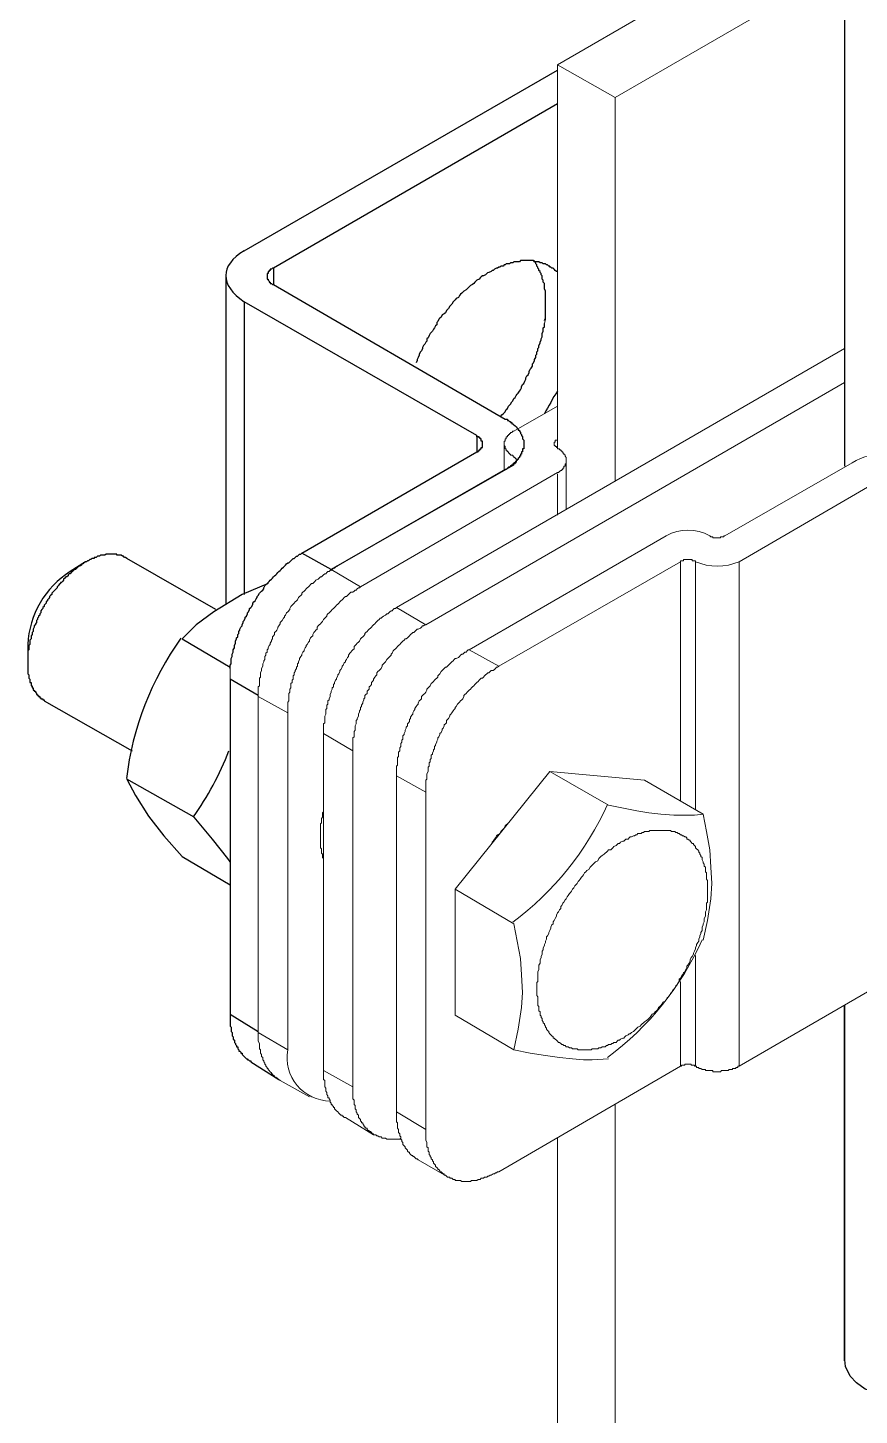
# Model space of a CAD drawing. Header units: millimetres. Extents: x -42533 to 645315, y 3457 to 82611.
# Drawn here: x 607618 to 610856, y 9456 to 14861 of the extents above; entities that cross this region are included whole.
import ezdxf

# ---------------------------------------------------------------- set-up
doc = ezdxf.new("R2010")
doc.units = ezdxf.units.MM
doc.layers.add('PDF _0', color=7, linetype='Continuous')

msp = doc.modelspace()

# ---------------------------------------------------------------- linework, layer by layer
at = {"layer": 'PDF _0', "lineweight": 25}
for points in [[(610799.2, 17486), (610799.2, 13153.2)], [(608461.3, 13991.8), (609681.1, 14694.9)], [(609681.1, 14563.6), (608575.6, 13924), (608571.4, 13924), (608567.2, 13919.8), (608562.9, 13919.8), (608562.9, 13915.6), (608558.7, 13915.6), (608558.7, 13911.3), (608554.5, 13911.3), (608554.5, 13907.1), (608554.5, 13902.9), (608550.2, 13902.9), (608550.2, 13898.6), (608550.2, 13894.4), (608550.2, 13890.1), (608550.2, 13885.9), (608550.2, 13881.7), (608554.5, 13881.7), (608554.5, 13877.4), (608558.7, 13873.2), (608558.7, 13869), (608562.9, 13869), (608562.9, 13864.7), (608567.2, 13864.7), (608571.4, 13860.5), (608575.6, 13860.5), (609477.8, 13335.3), (609482, 13335.3), (609486.2, 13335.3), (609486.2, 13331.1), (609490.5, 13331.1), (609494.7, 13326.8), (609498.9, 13326.8), (609498.9, 13322.6), (609503.2, 13322.6), (609503.2, 13318.4), (609507.4, 13318.4), (609511.6, 13314.1), (609515.9, 13309.9), (609520.1, 13305.7), (609524.4, 13301.4), (609528.6, 13297.2), (609528.6, 13293), (609532.8, 13293), (609532.8, 13288.7), (609537.1, 13284.5), (609537.1, 13280.3), (609541.3, 13276), (609541.3, 13271.8), (609545.5, 13267.5), (609545.5, 13263.3), (609545.5, 13259.1), (609549.8, 13254.8), (609549.8, 13250.6), (609549.8, 13246.4), (609549.8, 13242.1), (609549.8, 13237.9), (609549.8, 13233.7), (609549.8, 13229.4), (609549.8, 13225.2), (609549.8, 13221), (609545.5, 13221), (609545.5, 13216.7), (609545.5, 13212.5), (609545.5, 13208.3), (609541.3, 13208.3), (609541.3, 13204), (609541.3, 13199.8), (609537.1, 13199.8), (609537.1, 13195.5), (609537.1, 13191.3), (609532.8, 13191.3), (609532.8, 13187.1), (609528.6, 13182.8), (609528.6, 13178.6), (609524.4, 13178.6), (609524.4, 13174.4), (609520.1, 13174.4), (609520.1, 13170.1), (609515.9, 13170.1), (609515.9, 13165.9), (609511.6, 13165.9), (609511.6, 13161.7), (609507.4, 13161.7), (609507.4, 13157.4), (609503.2, 13157.4), (609498.9, 13153.2), (609494.7, 13149), (609490.5, 13149), (609486.2, 13144.7), (609482, 13140.5), (609477.8, 13140.5), (608800.1, 12750.8), (608685.8, 12814.4)], [(609681.1, 13911.3), (609676.8, 13911.3), (609672.6, 13915.6), (609668.4, 13919.8), (609664.1, 13924), (609659.9, 13924), (609655.6, 13928.3), (609651.4, 13928.3), (609651.4, 13932.5), (609647.2, 13932.5), (609642.9, 13936.7), (609638.7, 13936.7), (609634.5, 13941), (609630.2, 13941), (609626, 13941), (609621.8, 13945.2), (609617.5, 13945.2), (609613.3, 13945.2), (609609.1, 13949.4), (609604.8, 13949.4), (609600.6, 13949.4), (609596.4, 13949.4), (609592.1, 13949.4), (609587.9, 13953.7), (609583.6, 13953.7), (609579.4, 13953.7), (609575.2, 13953.7), (609570.9, 13953.7), (609566.7, 13953.7), (609562.5, 13953.7), (609558.2, 13953.7), (609554, 13953.7), (609545.5, 13953.7), (609541.3, 13953.7), (609537.1, 13953.7), (609532.8, 13949.4), (609528.6, 13949.4), (609524.4, 13949.4), (609520.1, 13949.4), (609511.6, 13949.4), (609507.4, 13945.2), (609503.2, 13945.2), (609498.9, 13945.2), (609494.7, 13941), (609486.2, 13941), (609482, 13941), (609477.8, 13936.7), (609473.5, 13936.7), (609469.3, 13932.5), (609460.8, 13932.5), (609456.6, 13928.3), (609452.4, 13928.3), (609448.1, 13924), (609443.9, 13924), (609435.4, 13919.8), (609431.2, 13915.6), (609426.9, 13915.6), (609422.7, 13911.3), (609414.2, 13907.1)], [(609630.2, 13720.7), (609634.5, 13729.2), (609634.5, 13733.4), (609634.5, 13741.9), (609634.5, 13746.1), (609634.5, 13754.6), (609634.5, 13758.8), (609634.5, 13767.3), (609634.5, 13771.6), (609634.5, 13780), (609634.5, 13784.3), (609634.5, 13788.5), (609634.5, 13797), (609634.5, 13801.2), (609634.5, 13809.7), (609634.5, 13813.9), (609634.5, 13818.1), (609634.5, 13826.6), (609634.5, 13830.9), (609634.5, 13835.1), (609630.2, 13843.6), (609630.2, 13847.8), (609630.2, 13852), (609630.2, 13856.3), (609630.2, 13864.7), (609626, 13869), (609626, 13873.2), (609626, 13877.4), (609621.8, 13881.7), (609621.8, 13890.1), (609621.8, 13894.4), (609617.5, 13898.6), (609617.5, 13902.9), (609613.3, 13907.1), (609613.3, 13911.3), (609609.1, 13915.6), (609609.1, 13919.8), (609604.8, 13924), (609604.8, 13928.3), (609600.6, 13932.5), (609600.6, 13936.7), (609596.4, 13941), (609596.4, 13945.2), (609592.1, 13949.4), (609592.1, 13953.7)], [(608389.3, 13894.4), (608389.3, 12615.3)], [(608575.6, 13924), (608575.6, 13860.5)], [(609410, 13907.1), (609405.8, 13902.9), (609401.5, 13898.6), (609393.1, 13894.4), (609388.8, 13894.4), (609384.6, 13890.1), (609380.4, 13885.9), (609376.1, 13881.7), (609367.6, 13877.4), (609363.4, 13873.2), (609359.2, 13869), (609354.9, 13864.7), (609350.7, 13860.5), (609342.2, 13856.3), (609338, 13852), (609333.8, 13847.8), (609329.5, 13843.6), (609325.3, 13839.3), (609316.8, 13835.1), (609312.6, 13830.9), (609308.4, 13826.6), (609304.1, 13822.4), (609299.9, 13818.1), (609295.6, 13809.7), (609287.2, 13805.4), (609282.9, 13801.2), (609278.7, 13797), (609274.5, 13792.7), (609270.2, 13784.3), (609266, 13780), (609261.8, 13775.8), (609257.5, 13767.3), (609253.3, 13763.1), (609249.1, 13758.8), (609244.8, 13750.4), (609240.6, 13746.1), (609232.1, 13741.9), (609227.9, 13733.4), (609223.6, 13729.2), (609219.4, 13725), (609215.2, 13716.5), (609210.9, 13712.3), (609210.9, 13703.8), (609206.7, 13699.6), (609202.5, 13691.1), (609198.2, 13686.8), (609194, 13678.4), (609189.8, 13674.1), (609185.5, 13669.9), (609181.3, 13661.4), (609177.1, 13653), (609172.8, 13648.7), (609172.8, 13640.3), (609168.6, 13636), (609164.3, 13627.6), (609160.1, 13623.3), (609155.9, 13614.8), (609155.9, 13610.6), (609151.6, 13602.1), (609147.4, 13597.9), (609143.2, 13589.4), (609143.2, 13585.2), (609138.9, 13576.7), (609134.7, 13568.3), (609134.7, 13564), (609130.5, 13555.6)], [(608406.2, 12365.4), (608406.2, 12373.9), (608406.2, 12378.1), (608410.5, 12382.4), (608410.5, 12386.6), (608410.5, 12395.1), (608410.5, 12399.3), (608410.5, 12403.5), (608414.7, 12412), (608414.7, 12416.2), (608414.7, 12420.5), (608418.9, 12429), (608418.9, 12433.2), (608418.9, 12437.4), (608423.2, 12445.9), (608423.2, 12450.1), (608423.2, 12454.4), (608427.4, 12462.8), (608427.4, 12467.1), (608427.4, 12471.3), (608431.6, 12479.8), (608431.6, 12484), (608435.9, 12488.2), (608435.9, 12496.7), (608440.1, 12501), (608440.1, 12509.4), (608444.3, 12513.7), (608444.3, 12517.9), (608448.6, 12526.4), (608452.8, 12530.6), (608452.8, 12534.8), (608457, 12543.3), (608457, 12547.5), (608461.3, 12551.8), (608465.5, 12560.2), (608465.5, 12564.5), (608469.8, 12568.7), (608474, 12577.2), (608474, 12581.4), (608478.2, 12585.7), (608482.5, 12594.1), (608482.5, 12598.4), (608486.7, 12602.6), (608490.9, 12606.8), (608495.2, 12615.3), (608495.2, 12619.5), (608499.4, 12623.8), (608503.6, 12628), (608507.9, 12636.5), (608512.1, 12640.7), (608512.1, 12645), (608516.3, 12649.2), (608520.6, 12657.7), (608524.8, 12661.9), (608529, 12666.1), (608533.3, 12670.4), (608537.5, 12674.6), (608537.5, 12678.8), (608541.8, 12687.3), (608546, 12691.5), (608550.2, 12695.8), (608554.5, 12700), (608558.7, 12704.2), (608562.9, 12708.5), (608567.2, 12712.7), (608571.4, 12717), (608575.6, 12721.2), (608579.9, 12725.4), (608584.1, 12729.7), (608588.3, 12733.9), (608592.6, 12738.1), (608596.8, 12742.4), (608601, 12746.6), (608605.3, 12750.8), (608609.5, 12755.1), (608613.8, 12759.3), (608618, 12763.5), (608622.2, 12767.8), (608626.5, 12772), (608630.7, 12776.2), (608634.9, 12776.2), (608639.2, 12780.5), (608643.4, 12784.7), (608647.6, 12789), (608651.9, 12793.2), (608656.1, 12793.2), (608660.3, 12797.4), (608664.6, 12801.7), (608668.8, 12801.7), (608673, 12805.9), (608677.3, 12810.1), (608681.5, 12810.1), (608685.8, 12814.4), (609367.6, 13208.3), (609371.9, 13208.3), (609371.9, 13212.5), (609376.1, 13212.5), (609376.1, 13216.7), (609380.4, 13216.7), (609380.4, 13221), (609384.6, 13221), (609384.6, 13225.2), (609388.8, 13225.2), (609388.8, 13229.4), (609388.8, 13233.7), (609388.8, 13237.9), (609388.8, 13242.1), (609388.8, 13246.4), (609388.8, 13250.6), (609384.6, 13250.6), (609384.6, 13254.8), (609384.6, 13259.1), (609380.4, 13259.1), (609380.4, 13263.3), (609376.1, 13263.3), (609376.1, 13267.5), (609371.9, 13267.5), (609367.6, 13267.5), (609367.6, 13271.8), (608461.3, 13792.7), (608461.3, 12653.4)], [(609460.8, 13348), (609465.1, 13352.3), (609469.3, 13356.5), (609473.5, 13360.7), (609477.8, 13365), (609482, 13373.4), (609486.2, 13377.7), (609490.5, 13386.1), (609494.7, 13390.4), (609498.9, 13394.6), (609503.2, 13403.1), (609507.4, 13407.3), (609511.6, 13415.8), (609515.9, 13420), (609520.1, 13428.5), (609524.4, 13432.7), (609528.6, 13437), (609532.8, 13445.4), (609537.1, 13449.7), (609541.3, 13458.1), (609541.3, 13462.4), (609545.5, 13470.8), (609549.8, 13475.1), (609554, 13483.6), (609558.2, 13492), (609558.2, 13496.3), (609562.5, 13504.7), (609566.7, 13509), (609570.9, 13517.4), (609570.9, 13521.7), (609575.2, 13530.1), (609579.4, 13534.4), (609583.6, 13542.8), (609583.6, 13551.3), (609587.9, 13555.6), (609592.1, 13564), (609592.1, 13568.3), (609596.4, 13576.7), (609596.4, 13585.2), (609600.6, 13589.4), (609600.6, 13597.9), (609604.8, 13602.1), (609604.8, 13610.6), (609609.1, 13614.8), (609609.1, 13623.3), (609613.3, 13631.8), (609613.3, 13636), (609617.5, 13644.5), (609617.5, 13648.7), (609621.8, 13657.2), (609621.8, 13661.4), (609621.8, 13669.9), (609626, 13678.4), (609626, 13682.6), (609626, 13691.1), (609630.2, 13695.3), (609630.2, 13703.8), (609630.2, 13708)], [(609367.6, 13271.8), (609367.6, 13208.3)], [(608351.2, 12594.1), (608003.9, 12793.2), (607999.6, 12797.4), (607995.4, 12797.4), (607991.2, 12801.7), (607986.9, 12801.7), (607982.7, 12805.9), (607978.5, 12805.9), (607974.2, 12805.9), (607970, 12805.9), (607965.7, 12805.9), (607965.7, 12810.1), (607961.5, 12810.1), (607957.3, 12810.1), (607953, 12810.1), (607948.8, 12810.1), (607944.6, 12810.1), (607940.3, 12810.1), (607936.1, 12810.1), (607931.9, 12810.1), (607927.6, 12810.1), (607923.4, 12810.1), (607919.2, 12805.9), (607914.9, 12805.9), (607910.7, 12805.9), (607906.5, 12805.9), (607902.2, 12805.9), (607898, 12801.7), (607893.7, 12801.7), (607889.5, 12801.7), (607885.3, 12797.4), (607881, 12797.4), (607876.8, 12797.4), (607876.8, 12793.2), (607872.6, 12793.2), (607868.3, 12793.2), (607864.1, 12789), (607859.9, 12789), (607855.6, 12784.7), (607851.4, 12784.7), (607847.2, 12780.5), (607842.9, 12780.5), (607838.7, 12776.2), (607834.5, 12776.2), (607834.5, 12772), (607830.2, 12772), (607826, 12767.8), (607821.7, 12763.5), (607817.5, 12763.5), (607813.3, 12759.3), (607809, 12755.1), (607804.8, 12750.8), (607800.6, 12750.8), (607796.3, 12746.6), (607792.1, 12742.4), (607787.9, 12738.1), (607783.6, 12733.9), (607779.4, 12733.9), (607775.2, 12729.7), (607775.2, 12725.4), (607770.9, 12721.2), (607766.7, 12721.2), (607762.4, 12717), (607758.2, 12712.7), (607758.2, 12708.5), (607754, 12704.2), (607749.7, 12700), (607745.5, 12700), (607745.5, 12695.8), (607741.3, 12691.5), (607737, 12687.3), (607732.8, 12683.1), (607732.8, 12678.8), (607728.6, 12674.6), (607724.3, 12670.4), (607720.1, 12666.1), (607715.9, 12661.9), (607711.6, 12657.7), (607711.6, 12653.4), (607707.4, 12649.2), (607703.2, 12645), (607703.2, 12640.7), (607698.9, 12636.5), (607694.7, 12632.2), (607694.7, 12628), (607690.4, 12623.8), (607690.4, 12619.5), (607686.2, 12615.3), (607682, 12611.1), (607682, 12606.8), (607677.7, 12602.6), (607677.7, 12598.4), (607673.5, 12594.1), (607669.3, 12589.9), (607669.3, 12581.4), (607665, 12577.2), (607665, 12573), (607660.8, 12568.7), (607660.8, 12564.5), (607656.6, 12560.2), (607656.6, 12556), (607652.3, 12551.8), (607652.3, 12547.5), (607652.3, 12543.3), (607648.1, 12539.1), (607648.1, 12534.8), (607643.9, 12530.6), (607643.9, 12526.4), (607639.6, 12517.9), (607639.6, 12513.7), (607639.6, 12509.4), (607635.4, 12505.2), (607635.4, 12501), (607635.4, 12496.7), (607631.2, 12492.5), (607631.2, 12488.2), (607631.2, 12484), (607631.2, 12479.8), (607626.9, 12475.5), (607626.9, 12471.3), (607626.9, 12462.8), (607626.9, 12458.6), (607622.7, 12454.4), (607622.7, 12450.1), (607622.7, 12445.9), (607622.7, 12441.7), (607622.7, 12437.4), (607618.4, 12433.2), (607618.4, 12429), (607618.4, 12424.7), (607618.4, 12420.5), (607618.4, 12416.2), (607618.4, 12412), (607618.4, 12407.8), (607618.4, 12403.5), (607618.4, 12399.3), (607618.4, 12395.1), (607618.4, 12390.8), (607618.4, 12386.6), (607618.4, 12382.4), (607618.4, 12378.1), (607618.4, 12373.9), (607618.4, 12369.7), (607618.4, 12365.4), (607618.4, 12361.2), (607618.4, 12356.9), (607618.4, 12352.7), (607618.4, 12348.5), (607618.4, 12344.2), (607622.7, 12340), (607622.7, 12335.8), (607622.7, 12331.5), (607622.7, 12327.3), (607626.9, 12323.1), (607626.9, 12318.8), (607626.9, 12314.6), (607626.9, 12310.4), (607631.2, 12310.4), (607631.2, 12306.1), (607631.2, 12301.9), (607631.2, 12297.7), (607635.4, 12297.7), (607635.4, 12293.4), (607635.4, 12289.2), (607639.6, 12289.2), (607639.6, 12284.9), (607639.6, 12280.7), (607643.9, 12280.7), (607643.9, 12276.5), (607648.1, 12276.5), (607648.1, 12272.2), (607652.3, 12268), (607652.3, 12263.8), (607656.6, 12263.8), (607656.6, 12259.5), (607660.8, 12259.5), (607660.8, 12255.3), (607665, 12255.3), (607665, 12251.1), (607669.3, 12251.1), (607669.3, 12246.8), (607673.5, 12246.8), (607677.7, 12246.8), (607677.7, 12242.6), (607682, 12242.6), (607682, 12238.4), (608025, 12043.5)], [(608554.5, 12695.8), (608452.8, 12653.4), (608342.7, 12585.7), (608274.9, 12534.8), (608219.9, 12479.8), (608406.2, 12369.7)], [(608516.3, 12259.5), (608406.2, 12323.1), (608406.2, 11018.6), (608406.2, 11010.1), (608406.2, 11005.9), (608406.2, 11001.6), (608406.2, 10997.4), (608406.2, 10993.2), (608406.2, 10988.9), (608406.2, 10980.5), (608406.2, 10976.2), (608406.2, 10972), (608410.5, 10967.8), (608410.5, 10963.5), (608410.5, 10959.3), (608410.5, 10955), (608410.5, 10950.8), (608414.7, 10946.6), (608414.7, 10942.3), (608414.7, 10938.1), (608414.7, 10933.9), (608418.9, 10929.6), (608418.9, 10925.4), (608418.9, 10921.2), (608423.2, 10916.9), (608423.2, 10912.7), (608423.2, 10908.5), (608427.4, 10904.2), (608427.4, 10900), (608431.6, 10895.8), (608431.6, 10891.5), (608435.9, 10891.5), (608435.9, 10887.3), (608435.9, 10883), (608440.1, 10878.8), (608440.1, 10874.6), (608444.3, 10874.6), (608448.6, 10870.3), (608448.6, 10866.1), (608452.8, 10866.1), (608452.8, 10861.9), (608457, 10857.6), (608461.3, 10853.4), (608465.5, 10849.2), (608469.8, 10844.9), (608474, 10844.9), (608474, 10840.7), (608478.2, 10840.7), (608482.5, 10836.5), (608486.7, 10836.5), (608486.7, 10832.2), (608596.8, 10764.5)], [(608406.2, 11611.5), (608397.8, 11624.2), (608338.5, 11700.5), (608266.5, 11785.2), (608003.9, 11933.4), (608037.7, 11869.9), (608088.6, 11789.4), (608147.9, 11713.2), (608219.9, 11632.7), (608406.2, 11522.6)], [(608406.2, 11018.6), (608516.3, 10950.8)], [(611443, 9913.2), (611438.7, 9870.8), (611426, 9824.2), (611396.4, 9777.6), (611362.5, 9731), (611320.1, 9684.4), (611269.3, 9646.3), (611210, 9608.2), (611150.7, 9582.8), (611091.4, 9561.6), (611032.1, 9544.7), (610972.8, 9540.4), (610922, 9544.7), (610879.7, 9557.4), (610845.8, 9582.8), (610820.4, 9608.2), (610803.4, 9646.3), (610799.2, 9684.4)]]:
    msp.add_lwpolyline(points, dxfattribs=at)
at = {"layer": 'PDF _0', "lineweight": 20}
for points in [[(610799.2, 15364), (609681.1, 14716), (609905.5, 14589)], [(609905.5, 13093.9), (609905.5, 14589), (610799.2, 15105.7)], [(609681.1, 14716), (609681.1, 13225.2), (609681.1, 13254.8), (609676.8, 13254.8), (609672.6, 13254.8), (609672.6, 13250.6), (609672.6, 13246.4), (609668.4, 13246.4), (609668.4, 13242.1), (609668.4, 13237.9), (609668.4, 13233.7), (609672.6, 13233.7), (609672.6, 13229.4), (609676.8, 13229.4), (609676.8, 13225.2), (609681.1, 13225.2), (609681.1, 13221), (609685.3, 13221), (609689.5, 13221), (609689.5, 13216.7), (609693.8, 13216.7), (609693.8, 13212.5), (609698, 13212.5), (609698, 13208.3), (609702.2, 13208.3), (609702.2, 13204), (609706.5, 13204), (609706.5, 13199.8), (609710.7, 13195.5), (609710.7, 13191.3), (609714.9, 13187.1), (609714.9, 13182.8), (609714.9, 13178.6), (609714.9, 13174.4), (609714.9, 13170.1), (609714.9, 13165.9), (609714.9, 13161.7), (609710.7, 13161.7), (609710.7, 13157.4), (609710.7, 13153.2), (609706.5, 13153.2), (609706.5, 13149), (609706.5, 13144.7), (609702.2, 13144.7), (609702.2, 13140.5), (609698, 13140.5), (609698, 13136.3), (609693.8, 13136.3), (609689.5, 13132), (609685.3, 13127.8), (609681.1, 13127.8), (608914.5, 12683.1), (608910.2, 12678.8), (608906, 12678.8), (608901.8, 12674.6), (608897.5, 12670.4), (608893.3, 12670.4), (608889.1, 12666.1), (608884.8, 12661.9), (608876.3, 12661.9), (608872.1, 12657.7), (608867.9, 12653.4), (608863.6, 12649.2), (608859.4, 12645), (608855.2, 12645), (608850.9, 12640.7), (608846.7, 12636.5), (608842.5, 12632.2), (608838.2, 12628), (608834, 12623.8), (608829.8, 12619.5), (608825.5, 12615.3), (608821.3, 12611.1), (608817.1, 12606.8), (608812.8, 12602.6), (608808.6, 12598.4), (608804.3, 12594.1), (608800.1, 12589.9), (608795.9, 12585.7), (608791.6, 12581.4), (608787.4, 12577.2), (608783.2, 12573), (608783.2, 12568.7), (608778.9, 12564.5), (608774.7, 12560.2), (608770.5, 12556), (608766.2, 12547.5), (608762, 12543.3), (608757.8, 12539.1), (608753.5, 12534.8), (608749.3, 12530.6), (608745.1, 12526.4), (608745.1, 12517.9), (608740.8, 12513.7), (608736.6, 12509.4), (608732.3, 12505.2), (608728.1, 12496.7), (608728.1, 12492.5), (608723.9, 12488.2), (608719.6, 12484), (608715.4, 12475.5), (608715.4, 12471.3), (608711.2, 12467.1), (608706.9, 12458.6), (608702.7, 12454.4), (608702.7, 12450.1), (608698.5, 12445.9), (608694.2, 12437.4), (608694.2, 12433.2), (608690, 12429), (608685.8, 12420.5), (608685.8, 12416.2), (608681.5, 12412), (608677.3, 12403.5), (608677.3, 12399.3), (608673, 12390.8), (608673, 12386.6), (608668.8, 12382.4), (608668.8, 12373.9), (608664.6, 12369.7), (608664.6, 12365.4), (608660.3, 12356.9), (608660.3, 12352.7), (608656.1, 12348.5), (608656.1, 12340), (608651.9, 12335.8), (608651.9, 12331.5), (608651.9, 12323.1), (608647.6, 12318.8), (608647.6, 12310.4), (608643.4, 12306.1), (608643.4, 12301.9), (608643.4, 12293.4), (608643.4, 12289.2), (608639.2, 12284.9), (608639.2, 12276.5), (608639.2, 12272.2), (608634.9, 12268), (608634.9, 12259.5), (608634.9, 12255.3), (608634.9, 12251.1), (608634.9, 12246.8), (608634.9, 12238.4), (608630.7, 12234.1), (608630.7, 12229.9), (608630.7, 12221.4), (608630.7, 12217.2), (608630.7, 12212.9), (608630.7, 12208.7), (608630.7, 12200.2), (608630.7, 12196), (608630.7, 12191.8), (608630.7, 10878.8), (608516.3, 10946.6)], [(609410, 13907.1), (609414.2, 13907.1)], [(609630.2, 13708), (609634.5, 13725)], [(610799.2, 13610.6), (609054.2, 12602.6), (609050, 12598.4), (609045.8, 12598.4), (609041.5, 12594.1), (609037.3, 12589.9), (609033.1, 12589.9), (609028.8, 12585.7), (609024.6, 12581.4), (609020.3, 12577.2), (609016.1, 12577.2), (609011.9, 12573), (609003.4, 12568.7), (608999.2, 12564.5), (608994.9, 12560.2), (608990.7, 12560.2), (608986.5, 12556), (608982.2, 12551.8), (608978, 12547.5), (608973.8, 12543.3), (608969.5, 12539.1), (608965.3, 12534.8), (608961.1, 12530.6), (608956.8, 12526.4), (608952.6, 12522.1), (608948.3, 12517.9), (608944.1, 12513.7), (608939.9, 12509.4), (608935.6, 12505.2), (608931.4, 12501), (608931.4, 12496.7), (608927.2, 12492.5), (608922.9, 12488.2), (608918.7, 12484), (608914.5, 12479.8), (608910.2, 12471.3), (608906, 12467.1), (608901.8, 12462.8), (608897.5, 12458.6), (608893.3, 12454.4), (608889.1, 12450.1), (608889.1, 12441.7), (608884.8, 12437.4), (608880.6, 12433.2), (608876.3, 12429), (608872.1, 12424.7), (608867.9, 12416.2), (608867.9, 12412), (608863.6, 12407.8), (608859.4, 12399.3), (608855.2, 12395.1), (608855.2, 12390.8), (608850.9, 12386.6), (608846.7, 12378.1), (608842.5, 12373.9), (608842.5, 12369.7), (608838.2, 12361.2), (608834, 12356.9), (608834, 12352.7), (608829.8, 12344.2), (608825.5, 12340), (608825.5, 12335.8), (608821.3, 12327.3), (608821.3, 12323.1), (608817.1, 12318.8), (608812.8, 12310.4), (608812.8, 12306.1), (608808.6, 12301.9), (608808.6, 12293.4), (608804.3, 12289.2), (608804.3, 12284.9), (608800.1, 12276.5), (608800.1, 12272.2), (608795.9, 12263.8), (608795.9, 12259.5), (608795.9, 12255.3), (608791.6, 12246.8), (608791.6, 12242.6), (608787.4, 12238.4), (608787.4, 12229.9), (608787.4, 12225.7), (608783.2, 12221.4), (608783.2, 12212.9), (608783.2, 12208.7), (608778.9, 12204.5), (608778.9, 12196), (608778.9, 12191.8), (608778.9, 12187.5), (608774.7, 12179.1), (608774.7, 12174.8), (608774.7, 12170.6), (608774.7, 12162.1), (608774.7, 12157.9), (608774.7, 12153.7), (608770.5, 12149.4), (608770.5, 12140.9), (608770.5, 12136.7), (608770.5, 12132.5), (608770.5, 12128.2), (608770.5, 12119.8), (608770.5, 12115.5), (608770.5, 12111.3), (608770.5, 10798.3)], [(610799.2, 13479.3), (609168.6, 12534.8), (609164.3, 12534.8), (609160.1, 12530.6), (609155.9, 12530.6), (609151.6, 12526.4), (609147.4, 12522.1), (609138.9, 12517.9), (609134.7, 12517.9), (609130.5, 12513.7), (609126.2, 12509.4), (609122, 12505.2), (609117.8, 12505.2), (609113.5, 12501), (609109.3, 12496.7), (609105.1, 12492.5), (609100.8, 12488.2), (609096.6, 12484), (609092.3, 12479.8), (609088.1, 12479.8), (609083.9, 12475.5), (609079.6, 12471.3), (609075.4, 12467.1), (609071.2, 12462.8), (609066.9, 12458.6), (609062.7, 12454.4), (609058.5, 12450.1), (609054.2, 12445.9), (609050, 12441.7), (609045.8, 12437.4), (609041.5, 12433.2), (609037.3, 12424.7), (609033.1, 12420.5), (609033.1, 12416.2), (609028.8, 12412), (609024.6, 12407.8), (609020.3, 12403.5), (609016.1, 12399.3), (609011.9, 12390.8), (609007.6, 12386.6), (609003.4, 12382.4), (608999.2, 12378.1), (608999.2, 12373.9), (608994.9, 12365.4), (608990.7, 12361.2), (608986.5, 12356.9), (608982.2, 12352.7), (608978, 12348.5), (608978, 12340), (608973.8, 12335.8), (608969.5, 12331.5), (608965.3, 12323.1), (608965.3, 12318.8), (608961.1, 12314.6), (608956.8, 12310.4), (608956.8, 12301.9), (608952.6, 12297.7), (608948.3, 12293.4), (608948.3, 12284.9), (608944.1, 12280.7), (608939.9, 12276.5), (608939.9, 12268), (608935.6, 12263.8), (608931.4, 12259.5), (608931.4, 12251.1), (608927.2, 12246.8), (608927.2, 12242.6), (608922.9, 12234.1), (608922.9, 12229.9), (608918.7, 12221.4), (608918.7, 12217.2), (608914.5, 12212.9), (608914.5, 12204.5), (608910.2, 12200.2), (608910.2, 12196), (608906, 12187.5), (608906, 12183.3), (608906, 12179.1), (608901.8, 12170.6), (608901.8, 12166.4), (608897.5, 12162.1), (608897.5, 12153.7), (608897.5, 12149.4), (608893.3, 12140.9), (608893.3, 12136.7), (608893.3, 12132.5), (608893.3, 12124), (608889.1, 12119.8), (608889.1, 12115.5), (608889.1, 12111.3), (608889.1, 12102.8), (608889.1, 12098.6), (608884.8, 12094.4), (608884.8, 12085.9), (608884.8, 12081.7), (608884.8, 12077.4), (608884.8, 12073.2), (608884.8, 12064.7), (608884.8, 12060.5), (608884.8, 12056.2), (608884.8, 12052), (608884.8, 12043.5), (608884.8, 10734.8), (608884.8, 10730.6), (608884.8, 10722.1), (608884.8, 10717.9), (608884.8, 10713.6), (608884.8, 10709.4), (608884.8, 10705.2), (608884.8, 10700.9), (608884.8, 10692.5), (608884.8, 10688.2), (608889.1, 10684), (608889.1, 10679.8), (608889.1, 10675.5), (608889.1, 10671.3), (608889.1, 10667), (608893.3, 10662.8), (608893.3, 10658.6), (608893.3, 10654.3), (608893.3, 10650.1), (608897.5, 10645.9), (608897.5, 10641.6), (608897.5, 10637.4), (608901.8, 10633.2), (608901.8, 10628.9), (608906, 10624.7), (608906, 10620.5), (608906, 10616.2), (608910.2, 10612), (608914.5, 10607.8), (608914.5, 10603.5), (608918.7, 10599.3), (608918.7, 10595), (608922.9, 10595), (608922.9, 10590.8), (608927.2, 10586.6), (608927.2, 10582.3), (608931.4, 10582.3), (608931.4, 10578.1), (608935.6, 10573.9), (608939.9, 10573.9), (608939.9, 10569.6), (608944.1, 10565.4), (608948.3, 10565.4), (608948.3, 10561.2), (608952.6, 10561.2), (608956.8, 10556.9), (608961.1, 10552.7), (608965.3, 10552.7), (608965.3, 10548.5), (608969.5, 10548.5), (608973.8, 10548.5), (608978, 10544.2), (608982.2, 10544.2), (608986.5, 10540), (608990.7, 10540), (608994.9, 10540), (608999.2, 10535.7), (609003.4, 10535.7), (609007.6, 10535.7), (609011.9, 10535.7), (609016.1, 10531.5), (609020.3, 10531.5), (609024.6, 10531.5), (609028.8, 10531.5), (609033.1, 10531.5), (609037.3, 10531.5), (609041.5, 10531.5), (609045.8, 10531.5), (609050, 10531.5), (609054.2, 10531.5), (609058.5, 10531.5), (609062.7, 10531.5), (609066.9, 10531.5), (609071.2, 10535.7)], [(608800.1, 12750.8), (609511.6, 13157.4), (609511.6, 13161.7), (609515.9, 13161.7), (609515.9, 13165.9), (609520.1, 13165.9), (609520.1, 13170.1), (609520.1, 13174.4), (609520.1, 13178.6), (609520.1, 13182.8), (609515.9, 13182.8), (609515.9, 13187.1), (609511.6, 13187.1), (609511.6, 13191.3), (609507.4, 13191.3), (609507.4, 13195.5), (609503.2, 13195.5), (609498.9, 13195.5), (609498.9, 13199.8), (609494.7, 13199.8), (609494.7, 13204), (609490.5, 13204), (609490.5, 13208.3), (609486.2, 13208.3), (609486.2, 13212.5), (609482, 13212.5), (609482, 13216.7), (609482, 13221), (609477.8, 13221), (609477.8, 13225.2), (609477.8, 13229.4), (609473.5, 13233.7), (609473.5, 13237.9), (609473.5, 13242.1), (609473.5, 13246.4), (609473.5, 13250.6), (609477.8, 13250.6), (609477.8, 13254.8), (609477.8, 13259.1), (609482, 13259.1), (609482, 13263.3), (609482, 13267.5), (609486.2, 13267.5), (609486.2, 13271.8), (609490.5, 13271.8), (609490.5, 13276), (609494.7, 13276), (609494.7, 13280.3), (609498.9, 13280.3), (609498.9, 13284.5), (609503.2, 13284.5), (609507.4, 13288.7), (609511.6, 13288.7), (609681.1, 13386.1)], [(609473.5, 13237.9), (609473.5, 13140.5)], [(609714.9, 13178.6), (609714.9, 12983.8)], [(609681.1, 13123.5), (609681.1, 12962.6)], [(610913.5, 13085.4), (610388.4, 12780.5), (610388.4, 10815.3), (610913.5, 11120.2)], [(608804.3, 12750.8), (608808.6, 12755.1), (608812.8, 12755.1), (608817.1, 12759.3), (608821.3, 12763.5), (608825.5, 12763.5), (608821.3, 12763.5), (608817.1, 12759.3), (608812.8, 12755.1), (608808.6, 12755.1), (608804.3, 12750.8), (608800.1, 12746.6)], [(609452.4, 12373.9), (610159.7, 12780.5), (610159.7, 11848.7)], [(610159.7, 12780.5), (610159.7, 12784.7), (610163.9, 12784.7), (610168.1, 12784.7), (610172.4, 12784.7), (610172.4, 12789), (610176.6, 12789), (610180.8, 12789), (610185.1, 12789), (610189.3, 12789), (610193.5, 12789), (610197.8, 12789), (610202, 12789), (610206.2, 12789), (610206.2, 12784.7), (610210.5, 12784.7), (610214.7, 12784.7), (610219, 12784.7), (610219, 12780.5), (610219, 11814.8)], [(608914.5, 12683.1), (608800.1, 12750.8), (608795.9, 12746.6), (608791.6, 12742.4), (608787.4, 12742.4), (608783.2, 12738.1), (608778.9, 12733.9), (608774.7, 12733.9), (608770.5, 12729.7), (608766.2, 12725.4), (608762, 12721.2), (608757.8, 12721.2), (608753.5, 12717), (608749.3, 12712.7), (608740.8, 12708.5), (608736.6, 12704.2), (608732.3, 12700), (608728.1, 12695.8), (608723.9, 12695.8), (608719.6, 12691.5), (608715.4, 12687.3), (608711.2, 12683.1), (608706.9, 12678.8), (608702.7, 12674.6), (608698.5, 12670.4), (608694.2, 12666.1), (608690, 12661.9), (608685.8, 12657.7), (608685.8, 12653.4), (608681.5, 12649.2), (608677.3, 12645), (608673, 12640.7), (608668.8, 12632.2), (608664.6, 12628), (608660.3, 12623.8), (608656.1, 12619.5), (608651.9, 12615.3), (608647.6, 12611.1), (608643.4, 12606.8), (608639.2, 12598.4), (608639.2, 12594.1), (608630.7, 12585.7), (608626.5, 12581.4), (608622.2, 12573), (608618, 12568.7), (608618, 12564.5), (608613.8, 12560.2), (608609.5, 12551.8), (608605.3, 12547.5), (608601, 12543.3), (608601, 12539.1), (608596.8, 12530.6), (608592.6, 12526.4), (608592.6, 12522.1), (608588.3, 12513.7), (608584.1, 12509.4), (608579.9, 12505.2), (608579.9, 12496.7), (608575.6, 12492.5), (608571.4, 12488.2), (608571.4, 12479.8), (608567.2, 12475.5), (608567.2, 12471.3), (608562.9, 12462.8), (608562.9, 12458.6), (608558.7, 12454.4), (608554.5, 12445.9), (608554.5, 12441.7), (608550.2, 12437.4), (608550.2, 12429), (608546, 12424.7), (608546, 12416.2), (608541.8, 12412), (608541.8, 12407.8), (608541.8, 12399.3), (608537.5, 12395.1), (608537.5, 12390.8), (608533.3, 12382.4), (608533.3, 12378.1), (608533.3, 12373.9), (608529, 12365.4), (608529, 12361.2), (608529, 12356.9), (608524.8, 12348.5), (608524.8, 12344.2), (608524.8, 12340), (608524.8, 12331.5), (608520.6, 12327.3), (608520.6, 12323.1), (608520.6, 12314.6), (608520.6, 12310.4), (608520.6, 12306.1), (608520.6, 12297.7), (608516.3, 12293.4), (608516.3, 12289.2), (608516.3, 12284.9), (608516.3, 12276.5), (608516.3, 12272.2), (608516.3, 12268), (608516.3, 12263.8), (608516.3, 12255.3), (608516.3, 10946.6), (608516.3, 10942.3), (608516.3, 10933.9), (608516.3, 10929.6), (608516.3, 10925.4), (608516.3, 10921.2), (608516.3, 10916.9), (608516.3, 10912.7), (608520.6, 10904.2), (608520.6, 10900), (608520.6, 10895.8), (608520.6, 10891.5), (608520.6, 10887.3), (608520.6, 10883), (608524.8, 10878.8), (608524.8, 10874.6), (608524.8, 10870.3), (608524.8, 10866.1), (608529, 10861.9), (608529, 10857.6), (608529, 10853.4), (608533.3, 10849.2), (608533.3, 10844.9), (608533.3, 10840.7), (608537.5, 10836.5), (608537.5, 10832.2), (608541.8, 10828), (608541.8, 10823.8), (608546, 10819.5), (608546, 10815.3), (608550.2, 10811), (608550.2, 10806.8), (608554.5, 10806.8), (608554.5, 10802.6), (608558.7, 10798.3), (608562.9, 10794.1), (608567.2, 10789.9), (608567.2, 10785.6), (608571.4, 10785.6), (608571.4, 10781.4), (608575.6, 10781.4), (608579.9, 10777.2), (608579.9, 10772.9), (608584.1, 10772.9), (608588.3, 10768.7), (608592.6, 10768.7), (608592.6, 10764.5), (608596.8, 10764.5), (608601, 10760.2), (608715.4, 10696.7)], [(609054.2, 12602.6), (609168.6, 12534.8)], [(609338, 12437.4), (609333.8, 12437.4), (609329.5, 12433.2), (609325.3, 12429), (609321.1, 12429), (609316.8, 12424.7), (609312.6, 12420.5), (609308.4, 12420.5), (609304.1, 12416.2), (609299.9, 12412), (609295.6, 12407.8), (609287.2, 12403.5), (609282.9, 12403.5), (609278.7, 12399.3), (609274.5, 12395.1), (609270.2, 12390.8), (609266, 12386.6), (609261.8, 12382.4), (609257.5, 12378.1), (609253.3, 12373.9), (609249.1, 12369.7), (609244.8, 12369.7), (609240.6, 12365.4), (609236.4, 12361.2), (609232.1, 12356.9), (609227.9, 12352.7), (609223.6, 12344.2), (609219.4, 12340), (609215.2, 12335.8), (609215.2, 12331.5), (609210.9, 12327.3), (609206.7, 12323.1), (609202.5, 12318.8), (609198.2, 12314.6), (609194, 12310.4), (609189.8, 12306.1), (609185.5, 12297.7), (609181.3, 12293.4), (609177.1, 12289.2), (609172.8, 12284.9), (609172.8, 12280.7), (609168.6, 12272.2), (609164.3, 12268), (609160.1, 12263.8), (609155.9, 12259.5), (609151.6, 12255.3), (609151.6, 12246.8), (609147.4, 12242.6), (609143.2, 12238.4), (609138.9, 12229.9), (609138.9, 12225.7), (609134.7, 12221.4), (609130.5, 12217.2), (609126.2, 12208.7), (609126.2, 12204.5), (609122, 12200.2), (609117.8, 12191.8), (609117.8, 12187.5), (609113.5, 12183.3), (609109.3, 12174.8), (609109.3, 12170.6), (609105.1, 12166.4), (609105.1, 12157.9), (609100.8, 12153.7), (609096.6, 12149.4), (609096.6, 12140.9), (609092.3, 12136.7), (609092.3, 12132.5), (609088.1, 12124), (609088.1, 12119.8), (609083.9, 12111.3), (609083.9, 12107.1), (609079.6, 12102.8), (609079.6, 12094.4), (609079.6, 12090.1), (609075.4, 12085.9), (609075.4, 12077.4), (609071.2, 12073.2), (609071.2, 12068.9), (609071.2, 12060.5), (609066.9, 12056.2), (609066.9, 12052), (609066.9, 12043.5), (609062.7, 12039.3), (609062.7, 12035.1), (609062.7, 12026.6), (609062.7, 12022.4), (609058.5, 12018.1), (609058.5, 12009.7), (609058.5, 12005.4), (609058.5, 12001.2), (609058.5, 11992.7), (609058.5, 11988.5), (609054.2, 11984.2), (609054.2, 11980), (609054.2, 11971.5), (609054.2, 11967.3), (609054.2, 11963.1), (609054.2, 11958.8), (609054.2, 11950.4), (609054.2, 11946.1), (609054.2, 10637.4)], [(608406.2, 12323.1), (608406.2, 12365.4)], [(608630.7, 12191.8), (608516.3, 12255.3)], [(608884.8, 12043.5), (608770.5, 12111.3)], [(609168.6, 11882.6), (609054.2, 11946.1)], [(610248.6, 11797.9), (610019.9, 11929.2), (609651.4, 11963.1), (609282.9, 11505.6), (609282.9, 11014.3), (609511.6, 10878.8)], [(610248.6, 11306.6), (610265.5, 11382.8), (610278.2, 11467.5), (610282.5, 11526.8), (610278.2, 11590.4), (610274, 11658.1), (610261.3, 11730.1), (610248.6, 11797.9), (610214.7, 11793.6), (610176.6, 11793.6), (610134.2, 11793.6), (610083.4, 11797.9), (610036.8, 11802.1), (609990.2, 11810.6), (609880.1, 11831.8), (609651.4, 11963.1)], [(608770.5, 11810.6), (608770.5, 11806.4), (608766.2, 11802.1), (608766.2, 11797.9), (608766.2, 11793.6), (608766.2, 11785.2), (608762, 11780.9), (608762, 11776.7), (608762, 11772.5), (608762, 11768.2), (608762, 11764), (608757.8, 11759.8), (608757.8, 11755.5), (608757.8, 11751.3), (608757.8, 11742.8), (608757.8, 11738.6), (608757.8, 11734.4), (608757.8, 11730.1), (608757.8, 11725.9), (608757.8, 11721.6), (608757.8, 11717.4), (608757.8, 11713.2), (608757.8, 11708.9), (608757.8, 11704.7), (608757.8, 11700.5), (608757.8, 11696.2), (608757.8, 11692), (608757.8, 11687.8), (608757.8, 11683.5), (608757.8, 11679.3), (608757.8, 11675.1), (608757.8, 11670.8), (608757.8, 11666.6), (608762, 11662.4), (608762, 11658.1), (608762, 11653.9), (608762, 11649.6), (608762, 11645.4), (608766.2, 11641.2), (608766.2, 11636.9), (608766.2, 11632.7), (608766.2, 11628.5), (608770.5, 11624.2)], [(609486.2, 11759.8), (609482, 11755.5), (609477.8, 11751.3), (609473.5, 11742.8), (609469.3, 11738.6), (609465.1, 11734.4), (609460.8, 11730.1), (609456.6, 11721.6), (609448.1, 11717.4), (609443.9, 11713.2), (609439.6, 11704.7), (609435.4, 11700.5), (609431.2, 11692), (609426.9, 11687.8), (609426.9, 11683.5)], [(609282.9, 11505.6), (609511.6, 11370.1), (609524.4, 11302.3), (609537.1, 11234.6), (609541.3, 11171.1), (609545.5, 11103.3), (609541.3, 11044), (609528.6, 10959.3), (609511.6, 10878.8), (609575.2, 10866.1), (609634.5, 10857.6), (609689.5, 10849.2), (609740.4, 10844.9), (609782.7, 10840.7), (609816.6, 10840.7), (609880.1, 10844.9)], [(610219, 11247.3), (610219, 10815.3)], [(610159.7, 11145.6), (610159.7, 10815.3)], [(608884.8, 10734.8), (608770.5, 10798.3), (608770.5, 10794.1), (608770.5, 10789.9), (608770.5, 10785.6), (608770.5, 10777.2), (608770.5, 10772.9), (608770.5, 10768.7), (608770.5, 10764.5), (608774.7, 10760.2), (608774.7, 10756), (608774.7, 10751.8), (608774.7, 10747.5), (608774.7, 10739), (608774.7, 10734.8), (608778.9, 10730.6), (608778.9, 10726.3), (608778.9, 10722.1), (608778.9, 10717.9), (608783.2, 10713.6), (608783.2, 10709.4), (608783.2, 10705.2), (608787.4, 10700.9), (608787.4, 10696.7), (608787.4, 10692.5), (608791.6, 10692.5), (608791.6, 10688.2), (608795.9, 10684), (608795.9, 10679.8), (608795.9, 10675.5), (608800.1, 10671.3), (608800.1, 10667), (608804.3, 10667), (608804.3, 10662.8), (608808.6, 10658.6), (608808.6, 10654.3), (608812.8, 10654.3), (608812.8, 10650.1), (608817.1, 10645.9), (608821.3, 10641.6), (608825.5, 10637.4), (608829.8, 10633.2), (608834, 10628.9), (608838.2, 10624.7), (608842.5, 10624.7), (608842.5, 10620.5), (608846.7, 10620.5), (608850.9, 10616.2), (608855.2, 10616.2), (608965.3, 10548.5)], [(608774.7, 10743.3), (608774.7, 10743.3)], [(609905.5, 8989.8), (609905.5, 10667)], [(609168.6, 10569.6), (609054.2, 10637.4), (609054.2, 10628.9), (609054.2, 10624.7), (609054.2, 10620.5), (609054.2, 10616.2), (609054.2, 10612), (609054.2, 10603.5), (609054.2, 10599.3), (609058.5, 10595), (609058.5, 10590.8), (609058.5, 10586.6), (609058.5, 10582.3), (609058.5, 10578.1), (609058.5, 10573.9), (609062.7, 10569.6), (609062.7, 10565.4), (609062.7, 10561.2), (609062.7, 10556.9), (609066.9, 10552.7), (609066.9, 10548.5), (609066.9, 10544.2), (609071.2, 10540), (609071.2, 10535.7), (609071.2, 10531.5), (609075.4, 10527.3), (609075.4, 10523), (609079.6, 10518.8), (609079.6, 10514.6), (609079.6, 10510.3), (609083.9, 10506.1), (609088.1, 10501.9), (609088.1, 10497.6), (609092.3, 10493.4), (609096.6, 10489.2), (609096.6, 10484.9), (609100.8, 10480.7), (609105.1, 10480.7), (609105.1, 10476.5), (609109.3, 10472.2), (609113.5, 10468), (609117.8, 10468), (609117.8, 10463.7), (609122, 10463.7), (609126.2, 10459.5), (609130.5, 10455.3), (609134.7, 10455.3), (609138.9, 10451), (609249.1, 10387.5)], [(609681.1, 6427.5), (609681.1, 9121.1), (609681.1, 10535.7)]]:
    msp.add_lwpolyline(points, dxfattribs=at)
msp.add_lwpolyline([(610968.6, 13195.5, 0.19359), (610828.8, 13165.9), (610333.3, 12882.1), (610329.1, 12882.1), (610329.1, 12877.9), (610324.8, 12877.9), (610320.6, 12877.9), (610316.4, 12877.9), (610316.4, 12873.7), (610312.1, 12873.7), (610307.9, 12873.7), (610303.7, 12873.7), (610299.4, 12873.7), (610295.2, 12873.7), (610291, 12873.7), (610286.7, 12873.7), (610286.7, 12877.9), (610282.5, 12877.9), (610278.2, 12877.9), (610274, 12882.1, 0.25059), (610104.6, 12882.1), (609338, 12437.4), (609452.4, 12373.9), (609448.1, 12369.7), (609443.9, 12369.7), (609439.6, 12365.4), (609435.4, 12361.2), (609431.2, 12356.9), (609422.7, 12356.9), (609418.5, 12352.7), (609414.2, 12348.5), (609410, 12348.5), (609405.8, 12344.2), (609401.5, 12340), (609397.3, 12335.8), (609393.1, 12331.5), (609388.8, 12327.3), (609384.6, 12327.3), (609380.4, 12323.1), (609376.1, 12318.8), (609371.9, 12314.6), (609367.6, 12310.4), (609363.4, 12306.1), (609359.2, 12301.9), (609354.9, 12297.7), (609350.7, 12293.4), (609346.5, 12289.2), (609342.2, 12284.9), (609338, 12280.7), (609333.8, 12276.5), (609329.5, 12272.2), (609325.3, 12268), (609321.1, 12263.8), (609316.8, 12259.5), (609316.8, 12255.3), (609312.6, 12246.8), (609308.4, 12242.6), (609304.1, 12238.4), (609299.9, 12234.1), (609295.6, 12229.9), (609291.4, 12225.7), (609287.2, 12217.2), (609282.9, 12212.9), (609282.9, 12208.7), (609278.7, 12204.5), (609274.5, 12200.2), (609270.2, 12191.8), (609266, 12187.5), (609261.8, 12183.3), (609261.8, 12179.1), (609257.5, 12170.6), (609253.3, 12166.4), (609249.1, 12162.1), (609249.1, 12153.7), (609244.8, 12149.4), (609240.6, 12145.2), (609240.6, 12140.9), (609236.4, 12132.5), (609232.1, 12128.2), (609232.1, 12124), (609227.9, 12115.5), (609223.6, 12111.3), (609223.6, 12107.1), (609219.4, 12098.6), (609215.2, 12094.4), (609215.2, 12090.1), (609210.9, 12081.7), (609210.9, 12077.4), (609206.7, 12068.9), (609206.7, 12064.7), (609202.5, 12060.5), (609202.5, 12052), (609198.2, 12047.8), (609198.2, 12043.5), (609194, 12035.1), (609194, 12030.8), (609189.8, 12026.6), (609189.8, 12018.1), (609189.8, 12013.9), (609185.5, 12009.7), (609185.5, 12001.2), (609181.3, 11996.9), (609181.3, 11988.5), (609181.3, 11984.2), (609177.1, 11980), (609177.1, 11971.5), (609177.1, 11967.3), (609177.1, 11963.1), (609172.8, 11954.6), (609172.8, 11950.4), (609172.8, 11946.1), (609172.8, 11941.9), (609172.8, 11933.4), (609168.6, 11929.2), (609168.6, 11924.9), (609168.6, 11916.5), (609168.6, 11912.2), (609168.6, 11908), (609168.6, 11903.8), (609168.6, 11895.3), (609168.6, 11891.1), (609168.6, 11886.8), (609168.6, 11882.6), (609168.6, 10569.6), (609168.6, 10565.4), (609168.6, 10561.2), (609168.6, 10552.7), (609168.6, 10548.5), (609168.6, 10544.2), (609168.6, 10540), (609168.6, 10535.7), (609168.6, 10531.5), (609168.6, 10527.3), (609172.8, 10518.8), (609172.8, 10514.6), (609172.8, 10510.3), (609172.8, 10506.1), (609172.8, 10501.9), (609177.1, 10497.6), (609177.1, 10493.4), (609177.1, 10489.2), (609177.1, 10484.9), (609181.3, 10480.7), (609181.3, 10476.5), (609181.3, 10472.2), (609185.5, 10468), (609185.5, 10463.7), (609189.8, 10459.5), (609189.8, 10455.3), (609194, 10451), (609194, 10446.8), (609198.2, 10442.6), (609198.2, 10438.3), (609202.5, 10434.1), (609206.7, 10429.9), (609206.7, 10425.6), (609210.9, 10421.4), (609215.2, 10417.2), (609215.2, 10412.9), (609219.4, 10412.9), (609223.6, 10408.7), (609223.6, 10404.5), (609227.9, 10404.5), (609232.1, 10400.2), (609236.4, 10396), (609240.6, 10396), (609240.6, 10391.7), (609244.8, 10391.7), (609249.1, 10387.5), (609253.3, 10383.3), (609257.5, 10383.3), (609261.8, 10383.3), (609261.8, 10379), (609266, 10379), (609270.2, 10379), (609274.5, 10374.8), (609278.7, 10374.8), (609282.9, 10374.8), (609282.9, 10370.6), (609287.2, 10370.6), (609291.4, 10370.6), (609295.6, 10370.6), (609299.9, 10370.6), (609304.1, 10370.6), (609308.4, 10366.3), (609312.6, 10366.3), (609316.8, 10366.3), (609321.1, 10366.3), (609325.3, 10366.3), (609329.5, 10366.3), (609333.8, 10366.3), (609338, 10366.3), (609342.2, 10366.3), (609346.5, 10370.6), (609350.7, 10370.6), (609354.9, 10370.6), (609359.2, 10370.6), (609363.4, 10370.6), (609367.6, 10370.6), (609371.9, 10374.8), (609376.1, 10374.8), (609380.4, 10374.8), (609384.6, 10379), (609388.8, 10379), (609393.1, 10379), (609397.3, 10383.3), (609401.5, 10383.3), (609405.8, 10383.3), (609410, 10387.5), (609414.2, 10387.5), (609418.5, 10391.7), (609422.7, 10391.7), (609431.2, 10396), (609435.4, 10396), (609439.6, 10400.2), (609443.9, 10400.2), (609448.1, 10404.5), (609452.4, 10404.5), (610159.7, 10815.3), (610163.9, 10815.3), (610163.9, 10819.5), (610168.1, 10819.5), (610172.4, 10819.5), (610176.6, 10819.5), (610176.6, 10823.8), (610180.8, 10823.8), (610185.1, 10823.8), (610189.3, 10823.8), (610193.5, 10823.8), (610197.8, 10823.8), (610202, 10823.8), (610202, 10819.5), (610206.2, 10819.5), (610210.5, 10819.5), (610214.7, 10819.5), (610214.7, 10815.3), (610219, 10815.3), (610223.2, 10815.3), (610223.2, 10811), (610227.4, 10811), (610231.7, 10811), (610231.7, 10806.8), (610235.9, 10806.8), (610240.1, 10806.8), (610244.4, 10802.6), (610248.6, 10802.6), (610252.8, 10802.6), (610257.1, 10802.6), (610257.1, 10798.3), (610261.3, 10798.3), (610265.5, 10798.3), (610269.8, 10798.3), (610274, 10798.3), (610278.2, 10798.3), (610282.5, 10798.3), (610286.7, 10798.3), (610286.7, 10794.1), (610291, 10794.1), (610295.2, 10794.1), (610299.4, 10794.1), (610303.7, 10794.1), (610307.9, 10794.1), (610312.1, 10794.1), (610316.4, 10794.1), (610320.6, 10798.3), (610324.8, 10798.3), (610329.1, 10798.3), (610333.3, 10798.3), (610337.5, 10798.3), (610341.8, 10798.3), (610346, 10798.3), (610350.2, 10802.6), (610354.5, 10802.6), (610358.7, 10802.6), (610363, 10802.6), (610363, 10806.8), (610367.2, 10806.8), (610371.4, 10806.8), (610375.7, 10806.8), (610375.7, 10811), (610379.9, 10811), (610384.1, 10811), (610384.1, 10815.3), (610388.4, 10815.3)], format="xyb", dxfattribs=at)
at = {"layer": 'PDF _0', "lineweight": 25}
msp.add_lwpolyline([(607842.9, 12780.5), (607783.6, 12742.4, 0.243844), (607618.4, 12458.6), (607618.4, 12386.6)], format="xyb", dxfattribs=at)
at = {"layer": 'PDF _0', "lineweight": 20}
msp.add_lwpolyline([(610168.1, 11713.2), (610163.9, 11717.4), (610159.7, 11717.4), (610155.4, 11721.6), (610151.2, 11721.6), (610147, 11725.9), (610142.7, 11725.9), (610138.5, 11730.1), (610134.2, 11730.1), (610130, 11730.1), (610125.8, 11730.1), (610121.5, 11734.4), (610117.3, 11734.4), (610113.1, 11734.4), (610108.8, 11734.4), (610104.6, 11734.4), (610100.4, 11734.4), (610091.9, 11734.4), (610087.7, 11734.4), (610083.4, 11734.4), (610079.2, 11734.4), (610074.9, 11734.4), (610070.7, 11734.4), (610066.5, 11734.4), (610062.2, 11734.4), (610058, 11734.4), (610049.5, 11734.4), (610045.3, 11734.4), (610041.1, 11734.4), (610036.8, 11730.1), (610032.6, 11730.1), (610028.4, 11730.1), (610019.9, 11730.1), (610015.7, 11725.9), (610011.4, 11725.9), (610007.2, 11721.6), (610002.9, 11721.6), (609994.5, 11721.6), (609990.2, 11717.4), (609986, 11717.4), (609981.8, 11713.2), (609977.5, 11713.2), (609969.1, 11708.9), (609964.8, 11708.9), (609960.6, 11704.7), (609956.4, 11700.5), (609947.9, 11700.5), (609943.7, 11696.2), (609939.4, 11692), (609935.2, 11692), (609926.7, 11687.8), (609922.5, 11683.5), (609918.2, 11683.5), (609914, 11679.3), (609909.8, 11675.1), (609901.3, 11670.8), (609897.1, 11666.6), (609892.8, 11662.4), (609888.6, 11658.1), (609880.1, 11658.1), (609875.9, 11653.9), (609871.7, 11649.6), (609867.4, 11645.4), (609863.2, 11641.2), (609854.7, 11636.9), (609850.5, 11632.7), (609846.2, 11628.5), (609842, 11624.2), (609837.8, 11615.8), (609829.3, 11611.5), (609825.1, 11607.3), (609820.8, 11603.1), (609816.6, 11598.8), (609812.4, 11594.6), (609808.1, 11590.4), (609803.9, 11581.9), (609795.4, 11577.6), (609791.2, 11573.4), (609786.9, 11569.2), (609782.7, 11560.7), (609778.5, 11556.5), (609774.2, 11552.2), (609770, 11543.8), (609765.8, 11539.5), (609761.5, 11535.3), (609757.3, 11526.8), (609753.1, 11522.6), (609748.8, 11518.4), (609744.6, 11509.9), (609740.4, 11505.6), (609736.1, 11497.2), (609731.9, 11492.9), (609727.7, 11488.7), (609723.4, 11480.2), (609719.2, 11476), (609714.9, 11467.5), (609710.7, 11463.3), (609706.5, 11454.8), (609702.2, 11450.6), (609698, 11442.1), (609693.8, 11437.9), (609693.8, 11429.4), (609689.5, 11425.2), (609685.3, 11416.7), (609681.1, 11412.5), (609676.8, 11404), (609676.8, 11399.8), (609672.6, 11391.3), (609668.4, 11382.8), (609664.1, 11378.6), (609664.1, 11370.1), (609659.9, 11365.9), (609655.6, 11357.4), (609655.6, 11353.2), (609651.4, 11344.7), (609647.2, 11336.2), (609647.2, 11332), (609642.9, 11323.5), (609638.7, 11319.3), (609638.7, 11310.8), (609634.5, 11302.3), (609634.5, 11298.1), (609630.2, 11289.6), (609630.2, 11285.4), (609626, 11276.9), (609626, 11268.5), (609621.8, 11264.2), (609621.8, 11255.8), (609621.8, 11251.5), (609617.5, 11243.1), (609617.5, 11238.8), (609613.3, 11230.3), (609613.3, 11221.9), (609613.3, 11217.6), (609609.1, 11209.2), (609609.1, 11204.9), (609609.1, 11196.5), (609609.1, 11192.2), (609604.8, 11183.8), (609604.8, 11179.5), (609604.8, 11171.1), (609604.8, 11166.8), (609604.8, 11158.3), (609604.8, 11154.1), (609604.8, 11145.6), (609600.6, 11141.4), (609600.6, 11132.9), (609600.6, 11128.7), (609600.6, 11120.2), (609600.6, 11116), (609600.6, 11111.8), (609600.6, 11103.3), (609600.6, 11099.1), (609600.6, 11090.6), (609604.8, 11086.3), (609604.8, 11082.1), (609604.8, 11073.6), (609604.8, 11069.4), (609604.8, 11065.2), (609604.8, 11056.7), (609604.8, 11052.5), (609609.1, 11048.2), (609609.1, 11044), (609609.1, 11035.5), (609609.1, 11031.3), (609613.3, 11027.1), (609613.3, 11022.8), (609613.3, 11014.3), (609617.5, 11010.1), (609617.5, 11005.9), (609621.8, 11001.6), (609621.8, 10997.4), (609621.8, 10993.2), (609626, 10988.9), (609626, 10984.7), (609630.2, 10980.5), (609630.2, 10976.2), (609634.5, 10972), (609634.5, 10967.8), (609638.7, 10963.5), (609638.7, 10959.3), (609642.9, 10955), (609647.2, 10950.8), (609647.2, 10946.6), (609651.4, 10942.3), (609655.6, 10938.1), (609659.9, 10933.9), (609664.1, 10929.6), (609664.1, 10925.4), (609668.4, 10925.4), (609672.6, 10921.2), (609676.8, 10916.9), (609681.1, 10912.7), (609685.3, 10908.5), (609689.5, 10908.5), (609693.8, 10904.2), (609698, 10900), (609702.2, 10900), (609706.5, 10895.8), (609710.7, 10895.8), (609714.9, 10891.5), (609719.2, 10891.5), (609723.4, 10891.5), (609727.7, 10887.3), (609731.9, 10887.3), (609736.1, 10887.3), (609740.4, 10883), (609744.6, 10883), (609748.8, 10883), (609753.1, 10883), (609757.3, 10883), (609761.5, 10878.8), (609765.8, 10878.8), (609770, 10878.8), (609774.2, 10878.8), (609778.5, 10878.8), (609782.7, 10878.8), (609786.9, 10878.8), (609791.2, 10878.8), (609795.4, 10878.8), (609803.9, 10878.8), (609808.1, 10878.8), (609812.4, 10878.8), (609816.6, 10883), (609820.8, 10883), (609825.1, 10883), (609829.3, 10883), (609837.8, 10883), (609842, 10887.3), (609846.2, 10887.3), (609850.5, 10887.3), (609854.7, 10891.5), (609863.2, 10891.5), (609867.4, 10891.5), (609871.7, 10895.8), (609875.9, 10895.8), (609880.1, 10900), (609888.6, 10900), (609892.8, 10904.2), (609897.1, 10904.2), (609901.3, 10908.5), (609909.8, 10908.5), (609914, 10912.7), (609918.2, 10916.9), (609922.5, 10916.9), (609926.7, 10921.2), (609935.2, 10925.4), (609939.4, 10925.4), (609943.7, 10929.6), (609947.9, 10933.9), (609956.4, 10938.1), (609960.6, 10942.3), (609964.8, 10942.3), (609969.1, 10946.6), (609977.5, 10950.8), (609981.8, 10955), (609986, 10959.3), (609990.2, 10963.5), (609994.5, 10967.8), (610002.9, 10972), (610007.2, 10976.2), (610011.4, 10980.5), (610015.7, 10984.7), (610019.9, 10988.9), (610028.4, 10993.2), (610032.6, 10997.4), (610036.8, 11001.6), (610041.1, 11005.9), (610045.3, 11010.1), (610049.5, 11018.6), (610058, 11022.8), (610062.2, 11027.1), (610066.5, 11031.3), (610070.7, 11035.5), (610074.9, 11044), (610079.2, 11048.2), (610083.4, 11052.5), (610087.7, 11056.7), (610091.9, 11065.2), (610100.4, 11069.4), (610104.6, 11073.6), (610108.8, 11082.1), (610113.1, 11086.3), (610117.3, 11090.6), (610121.5, 11099.1), (610125.8, 11103.3), (610130, 11111.8), (610134.2, 11116), (610138.5, 11120.2), (610142.7, 11128.7), (610147, 11132.9), (610151.2, 11141.4), (610155.4, 11145.6), (610155.4, 11154.1), (610159.7, 11158.3), (610163.9, 11166.8), (610168.1, 11171.1), (610172.4, 11179.5), (610176.6, 11183.8), (610180.8, 11192.2), (610185.1, 11196.5), (610185.1, 11204.9), (610189.3, 11209.2), (610193.5, 11217.6), (610197.8, 11226.1), (610197.8, 11230.3), (610202, 11238.8), (610206.2, 11243.1), (610210.5, 11251.5), (610210.5, 11255.8), (610214.7, 11264.2), (610219, 11272.7), (610219, 11276.9), (610223.2, 11285.4), (610223.2, 11289.6), (610227.4, 11298.1), (610231.7, 11302.3), (610231.7, 11310.8), (610235.9, 11319.3), (610235.9, 11323.5), (610240.1, 11332), (610240.1, 11336.2), (610244.4, 11344.7), (610244.4, 11353.2), (610244.4, 11357.4), (610248.6, 11365.9), (610248.6, 11370.1), (610252.8, 11378.6), (610252.8, 11382.8), (610252.8, 11391.3), (610257.1, 11399.8), (610257.1, 11404), (610257.1, 11412.5), (610257.1, 11416.7), (610261.3, 11425.2), (610261.3, 11429.4), (610261.3, 11437.9), (610261.3, 11442.1), (610261.3, 11450.6), (610265.5, 11454.8), (610265.5, 11463.3), (610265.5, 11467.5), (610265.5, 11476), (610265.5, 11480.2), (610265.5, 11488.7), (610265.5, 11492.9), (610265.5, 11501.4), (610265.5, 11505.6), (610265.5, 11509.9), (610265.5, 11518.4), (610265.5, 11522.6), (610265.5, 11526.8), (610265.5, 11535.3), (610265.5, 11539.5), (610261.3, 11543.8), (610261.3, 11552.2), (610261.3, 11556.5), (610261.3, 11560.7), (610261.3, 11569.2), (610257.1, 11573.4), (610257.1, 11577.6), (610257.1, 11581.9), (610257.1, 11590.4), (610252.8, 11594.6), (610252.8, 11598.8), (610252.8, 11603.1), (610248.6, 11607.3), (610248.6, 11611.5), (610244.4, 11620), (610244.4, 11624.2), (610244.4, 11628.5), (610240.1, 11632.7), (610240.1, 11636.9), (610235.9, 11641.2), (610235.9, 11645.4), (610231.7, 11649.6), (610231.7, 11653.9), (610227.4, 11658.1), (610223.2, 11662.4), (610219, 11666.6), (610219, 11670.8), (610214.7, 11675.1), (610210.5, 11679.3), (610210.5, 11683.5), (610206.2, 11683.5), (610202, 11687.8), (610197.8, 11692), (610197.8, 11696.2), (610193.5, 11696.2), (610189.3, 11700.5), (610185.1, 11700.5), (610185.1, 11704.7), (610180.8, 11708.9), (610176.6, 11708.9), (610172.4, 11713.2)], close=True, dxfattribs=at)
at = {"layer": 'PDF _0', "lineweight": 25}
msp.add_lwpolyline([(610799.2, 9667.5), (610799.2, 11052.5)], close=True, dxfattribs=at)
for centre, radius, start, end in [((610737.8, 12782.6), 1247.4, 147.9018, 152.6084), ((609173.9, 11796.2), 1179.5, 144.3933, 173.1995), ((607301.8, 12469.7), 1179.5, 324.5416, 338.8348)]:
    msp.add_arc(centre, radius, start, end, dxfattribs=at)
at = {"layer": 'PDF _0', "lineweight": 20}
for centre, radius, start, end in [((610303.7, 12983.3), 219.7, 247.327, 292.673), ((608801.2, 12321.4), 1179.5, 306.7493, 335.6653), ((609173.9, 11792), 1175.3, 306.7108, 335.6982), ((608797.6, 10849.3), 169.5, 169.9575, 269.4134)]:
    msp.add_arc(centre, radius, start, end, dxfattribs=at)
at = {"layer": 'PDF _0', "lineweight": 25}
msp.add_ellipse((609056.1, 13867.5), major_axis=(-666.7, 31.2), ratio=0.329582, start_param=5.829578, end_param=6.76761, dxfattribs=at)

doc.saveas('drawing.dxf')
